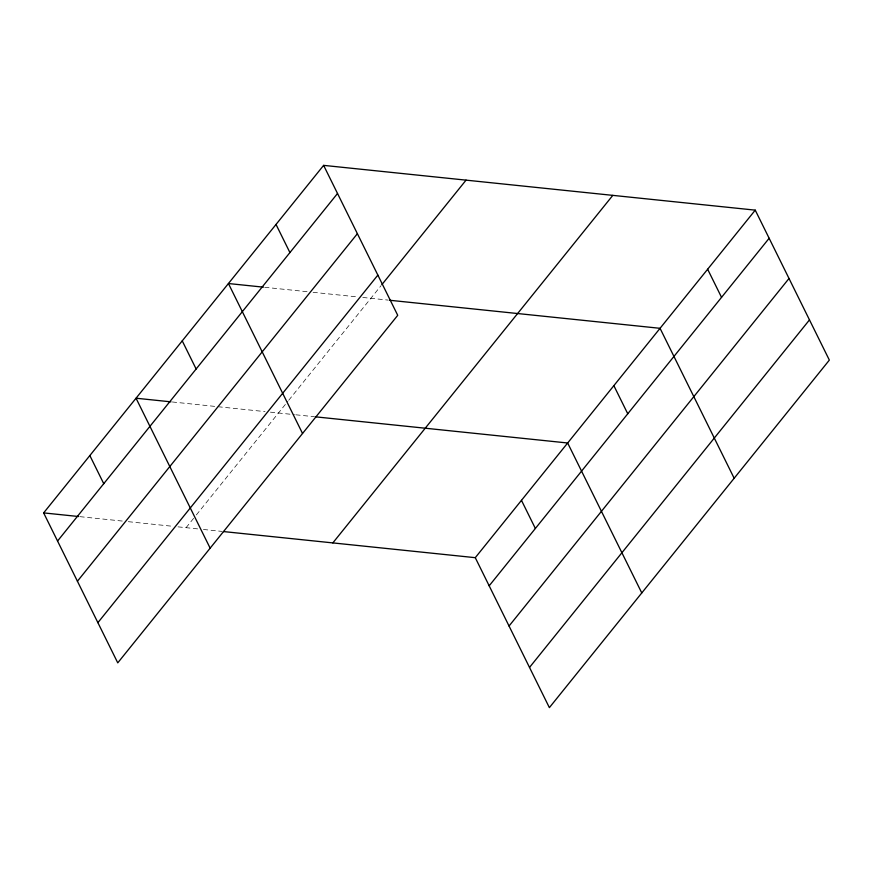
<?xml version="1.0" encoding="UTF-8"?>
<svg xmlns="http://www.w3.org/2000/svg" width="873" height="873" viewBox="0 0 873 873"><rect width="100%" height="100%" fill="white"/><g stroke="black" fill="none" stroke-linecap="round" stroke-linejoin="round"><path stroke-width="0.65" stroke-dasharray="4.37 3.27" d="M186.08 527.685L195.497 515.998M196.349 514.939L287.883 401.307M288.745 400.249L381.065 285.646M264.705 287.293L307.711 291.757M313.08 292.313L357.428 296.907M362.797 297.464L388.212 300.105M172.319 401.973L216.668 406.578M218.01 406.72L265.032 411.598M270.412 412.154L294.485 414.653M295.816 414.795L314.498 416.727M79.934 516.663L122.929 521.126M128.309 521.683L172.647 526.288M178.027 526.845L198.095 528.929M203.431 529.475L222.102 531.417"/><path stroke-width="1.31" d="M323.621 165.368L397.728 315.317L117.757 662.858L43.65 512.898L323.621 165.368L755.243 210.142L829.35 360.102L549.379 707.632L475.272 557.683L223.444 531.559M57.553 541.031L337.513 193.49M77.424 581.232L357.384 233.691M97.896 622.656L377.856 275.115M381.916 284.587L466.051 180.144M332.842 542.908L612.802 195.366M475.272 557.683L755.243 210.142M489.175 585.816L769.135 238.274M509.046 626.017L789.006 278.476M529.518 667.43L809.478 319.9M263.362 287.152L228.431 283.529L302.538 433.477M389.544 300.247L660.053 328.313L734.16 478.262M170.977 401.842L136.035 398.219L210.153 548.168M315.83 416.868L567.657 442.993L641.775 592.953M43.65 512.898L78.592 516.521M707.643 269.233L721.545 297.355M613.861 385.659L627.752 413.78M521.465 500.338L535.367 528.471M276.021 224.448L289.923 252.57M182.239 340.874L196.13 368.995M89.843 455.553L103.745 483.686"/></g></svg>
